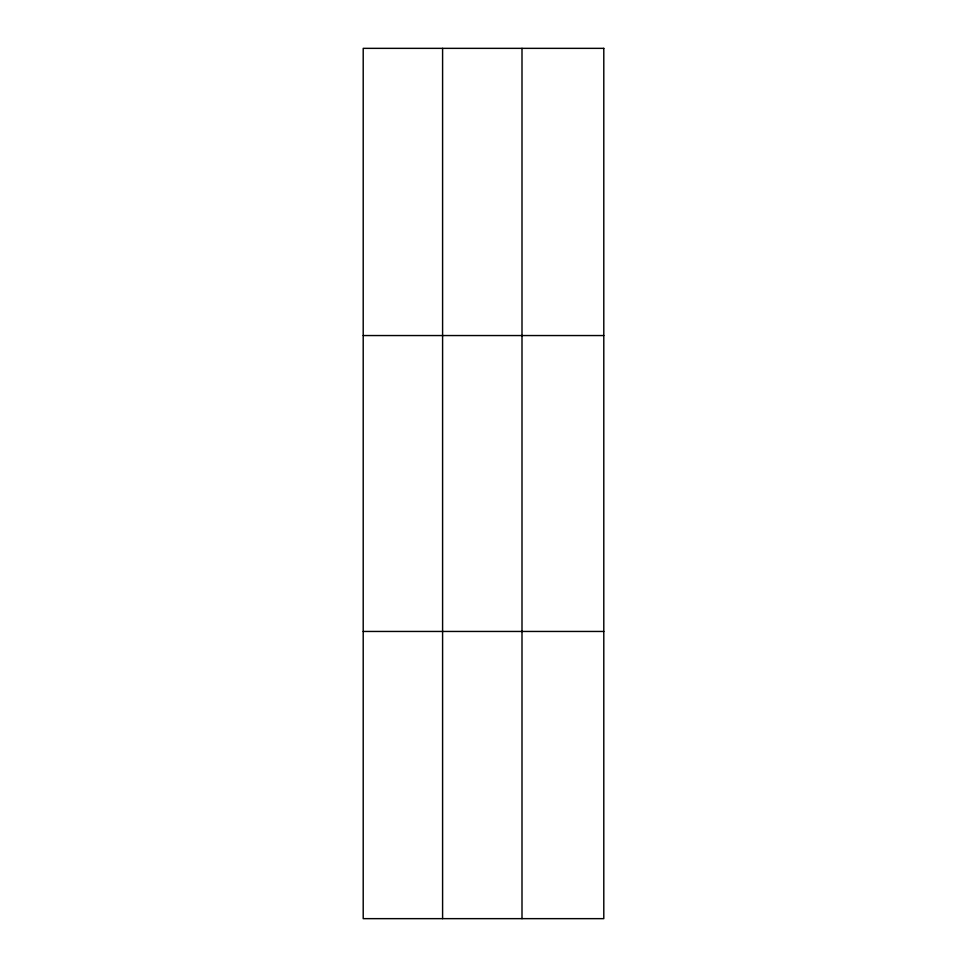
<?xml version="1.0" encoding="UTF-8"?>
<svg xmlns="http://www.w3.org/2000/svg" width="967" height="967" viewBox="0 0 967 967"><rect width="100%" height="100%" fill="white"/><g stroke="black" fill="none" stroke-linecap="round" stroke-linejoin="round"><path stroke-width="1.45" d="M442.596 918.65L442.596 48.35M521.999 918.65L521.999 48.35M363.205 335.549L603.795 335.549M363.205 631.451L603.795 631.451M603.795 48.35L363.205 48.35L363.205 918.65L603.795 918.65L603.795 48.35"/></g></svg>
